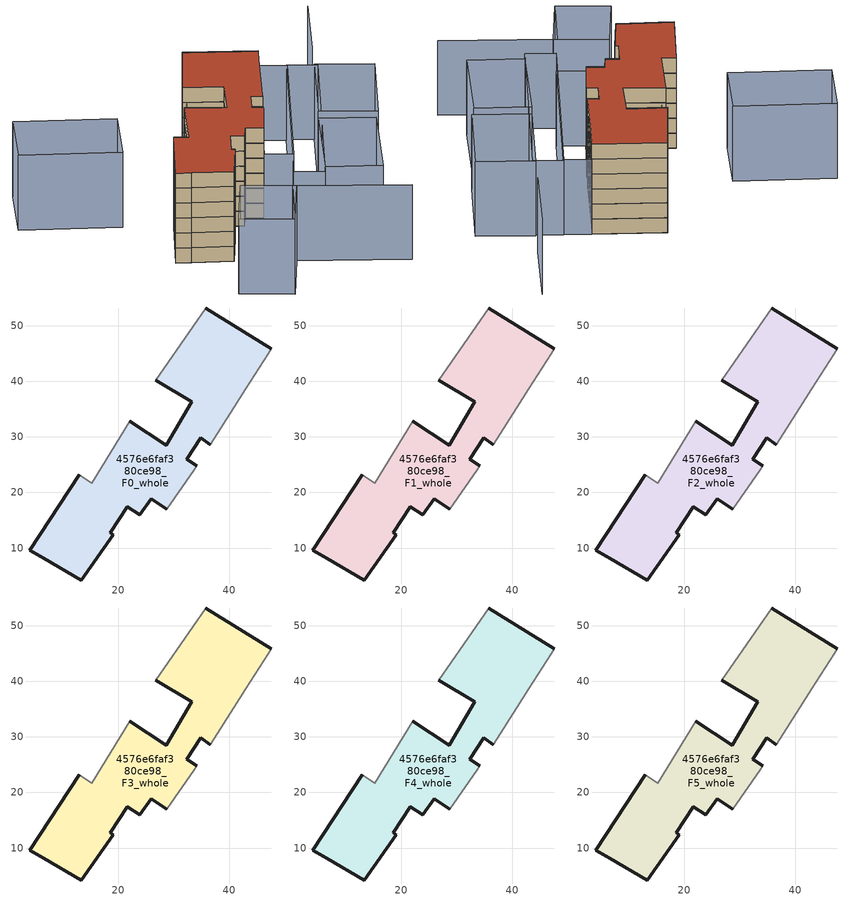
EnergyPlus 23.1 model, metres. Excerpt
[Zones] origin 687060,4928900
4576e6faf380ce98_F0_whole
 floor ground (EU_floor_Construction): 28.74,16.95 33.67,24.1 34.15,24.83 32.36,26.01 34.84,29.88 36.57,28.59 37.2,29.56 40.8,35.22 42.96,38.62 47.01,44.99 47.53,45.82 35.78,53.19 26.74,40.21 33.26,36.3 28.63,28.49 22.05,32.84 15.27,21.66 13.01,23.16 4.08,9.61 6.61,8.14 13.33,4.25 19.14,12.35 18.58,12.76 21.62,17.46 23.87,15.97 25.93,18.89 z0
 wall outside (EU_wall_Construction): 22.05,32.84 28.63,28.49 33.26,36.3 26.74,40.21 / 35.78,53.19 47.53,45.82 / 36.57,28.59 34.84,29.88 32.36,26.01 34.15,24.83 / 28.74,16.95 25.93,18.89 23.87,15.97 21.62,17.46 18.58,12.76 19.14,12.35 13.33,4.25 6.61,8.14 4.08,9.61 13.01,23.16 z0:3
 wall adiabatic (EU_wall_Construction): 13.01,23.16 15.27,21.66 22.05,32.84 / 26.74,40.21 35.78,53.19 / 47.53,45.82 47.01,44.99 42.96,38.62 40.8,35.22 37.2,29.56 36.57,28.59 / 34.15,24.83 33.67,24.1 28.74,16.95 z0:3
4576e6faf380ce98_F1_whole
 floor to 4576e6faf380ce98_F0_whole (EU_floor_Construction): 28.74,16.95 33.67,24.1 34.15,24.83 32.36,26.01 34.84,29.88 36.57,28.59 37.2,29.56 40.8,35.22 42.96,38.62 47.01,44.99 47.53,45.82 35.78,53.19 26.74,40.21 33.26,36.3 28.63,28.49 22.05,32.84 15.27,21.66 13.01,23.16 4.08,9.61 6.61,8.14 13.33,4.25 19.14,12.35 18.58,12.76 21.62,17.46 23.87,15.97 25.93,18.89 z3
 wall outside (EU_wall_Construction): 22.05,32.84 28.63,28.49 33.26,36.3 26.74,40.21 / 35.78,53.19 47.53,45.82 / 36.57,28.59 34.84,29.88 32.36,26.01 34.15,24.83 / 28.74,16.95 25.93,18.89 23.87,15.97 21.62,17.46 18.58,12.76 19.14,12.35 13.33,4.25 6.61,8.14 4.08,9.61 13.01,23.16 z3:6
 wall adiabatic (EU_wall_Construction): 13.01,23.16 15.27,21.66 22.05,32.84 / 26.74,40.21 35.78,53.19 / 47.53,45.82 47.01,44.99 42.96,38.62 40.8,35.22 37.2,29.56 36.57,28.59 / 34.15,24.83 33.67,24.1 28.74,16.95 z3:6
4576e6faf380ce98_F2_whole
 floor to 4576e6faf380ce98_F1_whole (EU_floor_Construction): 28.74,16.95 33.67,24.1 34.15,24.83 32.36,26.01 34.84,29.88 36.57,28.59 37.2,29.56 40.8,35.22 42.96,38.62 47.01,44.99 47.53,45.82 35.78,53.19 26.74,40.21 33.26,36.3 28.63,28.49 22.05,32.84 15.27,21.66 13.01,23.16 4.08,9.61 6.61,8.14 13.33,4.25 19.14,12.35 18.58,12.76 21.62,17.46 23.87,15.97 25.93,18.89 z6
 wall outside (EU_wall_Construction): 22.05,32.84 28.63,28.49 33.26,36.3 26.74,40.21 / 35.78,53.19 47.53,45.82 / 36.57,28.59 34.84,29.88 32.36,26.01 34.15,24.83 / 28.74,16.95 25.93,18.89 23.87,15.97 21.62,17.46 18.58,12.76 19.14,12.35 13.33,4.25 6.61,8.14 4.08,9.61 13.01,23.16 z6:9
 wall adiabatic (EU_wall_Construction): 13.01,23.16 15.27,21.66 22.05,32.84 / 26.74,40.21 35.78,53.19 / 47.53,45.82 47.01,44.99 42.96,38.62 40.8,35.22 37.2,29.56 36.57,28.59 / 34.15,24.83 33.67,24.1 28.74,16.95 z6:9
4576e6faf380ce98_F3_whole
 floor to 4576e6faf380ce98_F2_whole (EU_floor_Construction): 28.74,16.95 33.67,24.1 34.15,24.83 32.36,26.01 34.84,29.88 36.57,28.59 37.2,29.56 40.8,35.22 42.96,38.62 47.01,44.99 47.53,45.82 35.78,53.19 26.74,40.21 33.26,36.3 28.63,28.49 22.05,32.84 15.27,21.66 13.01,23.16 4.08,9.61 6.61,8.14 13.33,4.25 19.14,12.35 18.58,12.76 21.62,17.46 23.87,15.97 25.93,18.89 z9
 wall outside (EU_wall_Construction): 22.05,32.84 28.63,28.49 33.26,36.3 26.74,40.21 / 35.78,53.19 47.53,45.82 / 36.57,28.59 34.84,29.88 32.36,26.01 34.15,24.83 / 28.74,16.95 25.93,18.89 23.87,15.97 21.62,17.46 18.58,12.76 19.14,12.35 13.33,4.25 6.61,8.14 4.08,9.61 13.01,23.16 z9:12
 wall adiabatic (EU_wall_Construction): 13.01,23.16 15.27,21.66 22.05,32.84 / 26.74,40.21 35.78,53.19 / 47.53,45.82 47.01,44.99 42.96,38.62 40.8,35.22 37.2,29.56 36.57,28.59 / 34.15,24.83 33.67,24.1 28.74,16.95 z9:12
4576e6faf380ce98_F4_whole
 floor to 4576e6faf380ce98_F3_whole (EU_floor_Construction): 28.74,16.95 33.67,24.1 34.15,24.83 32.36,26.01 34.84,29.88 36.57,28.59 37.2,29.56 40.8,35.22 42.96,38.62 47.01,44.99 47.53,45.82 35.78,53.19 26.74,40.21 33.26,36.3 28.63,28.49 22.05,32.84 15.27,21.66 13.01,23.16 4.08,9.61 6.61,8.14 13.33,4.25 19.14,12.35 18.58,12.76 21.62,17.46 23.87,15.97 25.93,18.89 z12
 wall outside (EU_wall_Construction): 22.05,32.84 28.63,28.49 33.26,36.3 26.74,40.21 / 35.78,53.19 47.53,45.82 / 36.57,28.59 34.84,29.88 32.36,26.01 34.15,24.83 / 28.74,16.95 25.93,18.89 23.87,15.97 21.62,17.46 18.58,12.76 19.14,12.35 13.33,4.25 6.61,8.14 4.08,9.61 13.01,23.16 z12:15
 wall adiabatic (EU_wall_Construction): 13.01,23.16 15.27,21.66 22.05,32.84 / 26.74,40.21 35.78,53.19 / 47.53,45.82 47.01,44.99 42.96,38.62 40.8,35.22 37.2,29.56 36.57,28.59 / 34.15,24.83 33.67,24.1 28.74,16.95 z12:15
4576e6faf380ce98_F5_whole
 floor to 4576e6faf380ce98_F4_whole (EU_floor_Construction): 28.74,16.95 33.67,24.1 34.15,24.83 32.36,26.01 34.84,29.88 36.57,28.59 37.2,29.56 40.8,35.22 42.96,38.62 47.01,44.99 47.53,45.82 35.78,53.19 26.74,40.21 33.26,36.3 28.63,28.49 22.05,32.84 15.27,21.66 13.01,23.16 4.08,9.61 6.61,8.14 13.33,4.25 19.14,12.35 18.58,12.76 21.62,17.46 23.87,15.97 25.93,18.89 z15
 wall outside (EU_wall_Construction): 22.05,32.84 28.63,28.49 33.26,36.3 26.74,40.21 / 35.78,53.19 47.53,45.82 / 36.57,28.59 34.84,29.88 32.36,26.01 34.15,24.83 / 28.74,16.95 25.93,18.89 23.87,15.97 21.62,17.46 18.58,12.76 19.14,12.35 13.33,4.25 6.61,8.14 4.08,9.61 13.01,23.16 z15:18
 wall adiabatic (EU_wall_Construction): 13.01,23.16 15.27,21.66 22.05,32.84 / 26.74,40.21 35.78,53.19 / 47.53,45.82 47.01,44.99 42.96,38.62 40.8,35.22 37.2,29.56 36.57,28.59 / 34.15,24.83 33.67,24.1 28.74,16.95 z15:18
 roof outside (EU_roof_Construction): 47.53,45.82 47.01,44.99 42.96,38.62 40.8,35.22 37.2,29.56 36.57,28.59 34.84,29.88 32.36,26.01 34.15,24.83 33.67,24.1 28.74,16.95 25.93,18.89 23.87,15.97 21.62,17.46 18.58,12.76 19.14,12.35 13.33,4.25 6.61,8.14 4.08,9.61 13.01,23.16 15.27,21.66 22.05,32.84 28.63,28.49 33.26,36.3 26.74,40.21 35.78,53.19 z18
shading: 15.23,-12.38 22.26,-1.67 / 22.26,-1.67 40.46,-13.63 / 60.33,46.81 70.15,62.47 / 35.78,53.19 14.73,19.63 / 22.82,-2.05 14.17,-14.03 / 14.17,-14.03 5.8,-7.98 / 5.8,-7.98 14.45,4 / 14.45,4 22.82,-2.05 / 32.02,2.07 43.23,20.33 / 43.23,20.33 52.28,14.77 / 52.28,14.77 41.07,-3.49 / 41.07,-3.49 32.02,2.07 / 26.02,3.38 51.99,43.14 / 51.99,43.14 56.79,40.01 / 56.79,40.01 30.82,0.24 / 30.82,0.24 26.02,3.38 / 52.07,42.97 30.5,9.93 / 30.5,9.93 26.01,12.86 / 26.01,12.86 47.58,45.9 / 47.58,45.9 52.07,42.97 / 54.22,16.93 44.98,22.91 / 44.98,22.91 56.34,40.46 / 56.34,40.46 65.58,34.48 / 65.58,34.48 54.22,16.93 / -3.45,50.95 12.96,41.1 / 12.96,41.1 5.27,28.29 / 5.27,28.29 -11.14,38.14 / -11.14,38.14 -3.45,50.95 z0:15
[Building]
EU S2 Campaign: North Axis=0; Terrain=City; Solar Distribution=FullExterior
[Site:Location]
Bologna: Latitude=44.5; Longitude=11.25; Time Zone=1; Elevation=37
[SizingPeriod:WeatherFileDays]
AnnualSizingPeriod: Begin Month=1; Begin Day of Month=1; End Month=12; End Day of Month=31; Day of Week for Start Day=Monday; Use Weather File Daylight Saving Period=No; Use Weather File Rain and Snow Indicators=No
[MATERIAL]
EU_InternalMass_Material: Roughness=MediumRough; Thickness=0.1; Conductivity=1; Density=1800; Specific Heat=900; Thermal Absorptance=0.9; Solar Absorptance=0.7; Visible Absorptance=0.7
[MATERIAL:NOMASS] Roughness=MediumRough; Thermal Absorptance=0.9; Solar Absorptance=0.7; Visible Absorptance=0.7
Name | Thermal Resistance
EU_wall_NoMass | 0.905828
EU_roof_NoMass | 0.37593
EU_floor_NoMass | 0.67114
[CONSTRUCTION]
EU_wall_Construction: EU_wall_NoMass
EU_roof_Construction: EU_roof_NoMass
EU_floor_Construction: EU_floor_NoMass
EU_InternalMass_Construction: EU_InternalMass_Material
[ZONE] Type=1; Multiplier=1; Ceiling Height=autocalculate; Floor Area=autocalculate; Part of Total Floor Area=Yes
Name | Volume
4576e6faf380ce98_F0_whole | 1853.7
4576e6faf380ce98_F1_whole; 4576e6faf380ce98_F2_whole; 4576e6faf380ce98_F3_whole; 4576e6faf380ce98_F4_whole; 4576e6faf380ce98_F5_whole | 1853.71
[INTERNALMASS] Construction=EU_InternalMass_Construction; Surface Area=598.375
Name | Zone or ZoneList
4576e6faf380ce98_F0_whole_EU_InternalMass | 4576e6faf380ce98_F0_whole
4576e6faf380ce98_F1_whole_EU_InternalMass | 4576e6faf380ce98_F1_whole
4576e6faf380ce98_F2_whole_EU_InternalMass | 4576e6faf380ce98_F2_whole
4576e6faf380ce98_F3_whole_EU_InternalMass | 4576e6faf380ce98_F3_whole
4576e6faf380ce98_F4_whole_EU_InternalMass | 4576e6faf380ce98_F4_whole
4576e6faf380ce98_F5_whole_EU_InternalMass | 4576e6faf380ce98_F5_whole
[OTHEREQUIPMENT] Fuel Type=Electricity; Design Level Calculation Method=Watts/Area; Power per Zone Floor Area=1; Fraction Latent=0; Fraction Radiant=0; Fraction Lost=0; Carbon Dioxide Generation Rate=0; EndUse Subcategory=EU_Step8_InternalGains
Name | Zone or ZoneList or Space or SpaceList | Schedule
EU_Step8_InternalGain_4576e6faf380ce98_F0_whole_f000 | 4576e6faf380ce98_F0_whole | EU_Step8_GainSchedule_4576e6faf380ce98_F0_whole_f000
EU_Step8_InternalGain_4576e6faf380ce98_F1_whole_f000 | 4576e6faf380ce98_F1_whole | EU_Step8_GainSchedule_4576e6faf380ce98_F1_whole_f000
EU_Step8_InternalGain_4576e6faf380ce98_F2_whole_f000 | 4576e6faf380ce98_F2_whole | EU_Step8_GainSchedule_4576e6faf380ce98_F2_whole_f000
EU_Step8_InternalGain_4576e6faf380ce98_F3_whole_f000 | 4576e6faf380ce98_F3_whole | EU_Step8_GainSchedule_4576e6faf380ce98_F3_whole_f000
EU_Step8_InternalGain_4576e6faf380ce98_F4_whole_f000 | 4576e6faf380ce98_F4_whole | EU_Step8_GainSchedule_4576e6faf380ce98_F4_whole_f000
EU_Step8_InternalGain_4576e6faf380ce98_F5_whole_f000 | 4576e6faf380ce98_F5_whole | EU_Step8_GainSchedule_4576e6faf380ce98_F5_whole_f000
[ZONEVENTILATION:DESIGNFLOWRATE] Schedule=EU_AlwaysOn; Design Flow Rate Calculation Method=AirChanges/Hour; Air Changes per Hour=0.73129; Ventilation Type=Natural; Fan Pressure Rise=0; Fan Total Efficiency=1; Constant Term Coefficient=1; Temperature Term Coefficient=0; Velocity Term Coefficient=0; Velocity Squared Term Coefficient=0; Minimum Indoor Temperature=-100; Maximum Indoor Temperature=100; Delta Temperature=-100; Minimum Outdoor Temperature=-100; Maximum Outdoor Temperature=100; Maximum Wind Speed=40
Name | Zone or ZoneList or Space or SpaceList
EU_ConstantAir_4576e6faf380ce98_F0_whole | 4576e6faf380ce98_F0_whole
EU_ConstantAir_4576e6faf380ce98_F1_whole | 4576e6faf380ce98_F1_whole
EU_ConstantAir_4576e6faf380ce98_F2_whole | 4576e6faf380ce98_F2_whole
EU_ConstantAir_4576e6faf380ce98_F3_whole | 4576e6faf380ce98_F3_whole
EU_ConstantAir_4576e6faf380ce98_F4_whole | 4576e6faf380ce98_F4_whole
EU_ConstantAir_4576e6faf380ce98_F5_whole | 4576e6faf380ce98_F5_whole
[HVACTEMPLATE:THERMOSTAT] Constant Heating Setpoint=20; Constant Cooling Setpoint=50
EU_HeatOnly_4576e6faf380ce98_F0_whole; EU_HeatOnly_4576e6faf380ce98_F1_whole; EU_HeatOnly_4576e6faf380ce98_F2_whole; EU_HeatOnly_4576e6faf380ce98_F3_whole; EU_HeatOnly_4576e6faf380ce98_F4_whole; EU_HeatOnly_4576e6faf380ce98_F5_whole
[HVACTEMPLATE:ZONE:IDEALLOADSAIRSYSTEM] System Availability Schedule=EU_AlwaysOn; Maximum Heating Supply Air Temperature=50; Minimum Cooling Supply Air Temperature=13; Maximum Heating Supply Air Humidity Ratio=0.0156; Minimum Cooling Supply Air Humidity Ratio=0.0077; Heating Limit=NoLimit; Cooling Limit=NoLimit; Heating Availability Schedule=EU_AlwaysOn; Cooling Availability Schedule=EU_CoolingOff; Dehumidification Control Type=ConstantSensibleHeatRatio; Cooling Sensible Heat Ratio=0.7; Dehumidification Setpoint=60; Humidification Control Type=None; Humidification Setpoint=30; Outdoor Air Method=None; Outdoor Air Flow Rate per Person=0.00944; Outdoor Air Flow Rate per Zone Floor Area=0; Outdoor Air Flow Rate per Zone=0; Demand Controlled Ventilation Type=None; Outdoor Air Economizer Type=NoEconomizer; Heat Recovery Type=None; Sensible Heat Recovery Effectiveness=0.7; Latent Heat Recovery Effectiveness=0.65
Name | Template Thermostat
4576e6faf380ce98_F0_whole | EU_HeatOnly_4576e6faf380ce98_F0_whole
4576e6faf380ce98_F1_whole | EU_HeatOnly_4576e6faf380ce98_F1_whole
4576e6faf380ce98_F2_whole | EU_HeatOnly_4576e6faf380ce98_F2_whole
4576e6faf380ce98_F3_whole | EU_HeatOnly_4576e6faf380ce98_F3_whole
4576e6faf380ce98_F4_whole | EU_HeatOnly_4576e6faf380ce98_F4_whole
4576e6faf380ce98_F5_whole | EU_HeatOnly_4576e6faf380ce98_F5_whole
[SIZING:ZONE] Zone Cooling Design Supply Air Temperature Input Method=SupplyAirTemperature; Zone Cooling Design Supply Air Temperature=13; Zone Heating Design Supply Air Temperature Input Method=SupplyAirTemperature; Zone Heating Design Supply Air Temperature=50; Zone Cooling Design Supply Air Humidity Ratio=0.008; Zone Heating Design Supply Air Humidity Ratio=0.008; Cooling Design Air Flow Method=DesignDay; Cooling Design Air Flow Rate=0; Cooling Minimum Air Flow per Zone Floor Area=0.000762; Cooling Minimum Air Flow=0; Cooling Minimum Air Flow Fraction=0.2; Heating Design Air Flow Method=DesignDay; Heating Design Air Flow Rate=0; Heating Maximum Air Flow per Zone Floor Area=0.002032; Heating Maximum Air Flow=0.141576; Heating Maximum Air Flow Fraction=0.3; Account for Dedicated Outdoor Air System=No; Dedicated Outdoor Air System Control Strategy=NeutralSupplyAir; Dedicated Outdoor Air Low Setpoint Temperature for Design=autosize; Dedicated Outdoor Air High Setpoint Temperature for Design=autosize; Zone Load Sizing Method=Sensible Load Only No Latent Load; Zone Latent Cooling Design Supply Air Humidity Ratio Input Method=HumidityRatioDifference; Zone Cooling Design Supply Air Humidity Ratio Difference=0.005; Zone Latent Heating Design Supply Air Humidity Ratio Input Method=HumidityRatioDifference; Zone Humidification Design Supply Air Humidity Ratio Difference=0.005
4576e6faf380ce98_F0_whole; 4576e6faf380ce98_F1_whole; 4576e6faf380ce98_F2_whole; 4576e6faf380ce98_F3_whole; 4576e6faf380ce98_F4_whole; 4576e6faf380ce98_F5_whole
[SCHEDULE:CONSTANT]
Name | Hourly Value
EU_AlwaysOn | 1
EU_CoolingOff | 0
[SCHEDULE:FILE] Column Number=1; Rows to Skip at Top=0; Number of Hours of Data=8760; Column Separator=Comma; Interpolate to Timestep=No; Minutes per Item=60; Adjust Schedule for Daylight Savings=Yes
Name | File
EU_Step8_GainSchedule_4576e6faf380ce98_F0_whole_f000 | ../../schedules/4576e6faf380ce98/4576e6faf380ce98_F0_whole_f000_gain.csv
EU_Step8_GainSchedule_4576e6faf380ce98_F1_whole_f000 | ../../schedules/4576e6faf380ce98/4576e6faf380ce98_F1_whole_f000_gain.csv
EU_Step8_GainSchedule_4576e6faf380ce98_F2_whole_f000 | ../../schedules/4576e6faf380ce98/4576e6faf380ce98_F2_whole_f000_gain.csv
EU_Step8_GainSchedule_4576e6faf380ce98_F3_whole_f000 | ../../schedules/4576e6faf380ce98/4576e6faf380ce98_F3_whole_f000_gain.csv
EU_Step8_GainSchedule_4576e6faf380ce98_F4_whole_f000 | ../../schedules/4576e6faf380ce98/4576e6faf380ce98_F4_whole_f000_gain.csv
EU_Step8_GainSchedule_4576e6faf380ce98_F5_whole_f000 | ../../schedules/4576e6faf380ce98/4576e6faf380ce98_F5_whole_f000_gain.csv
